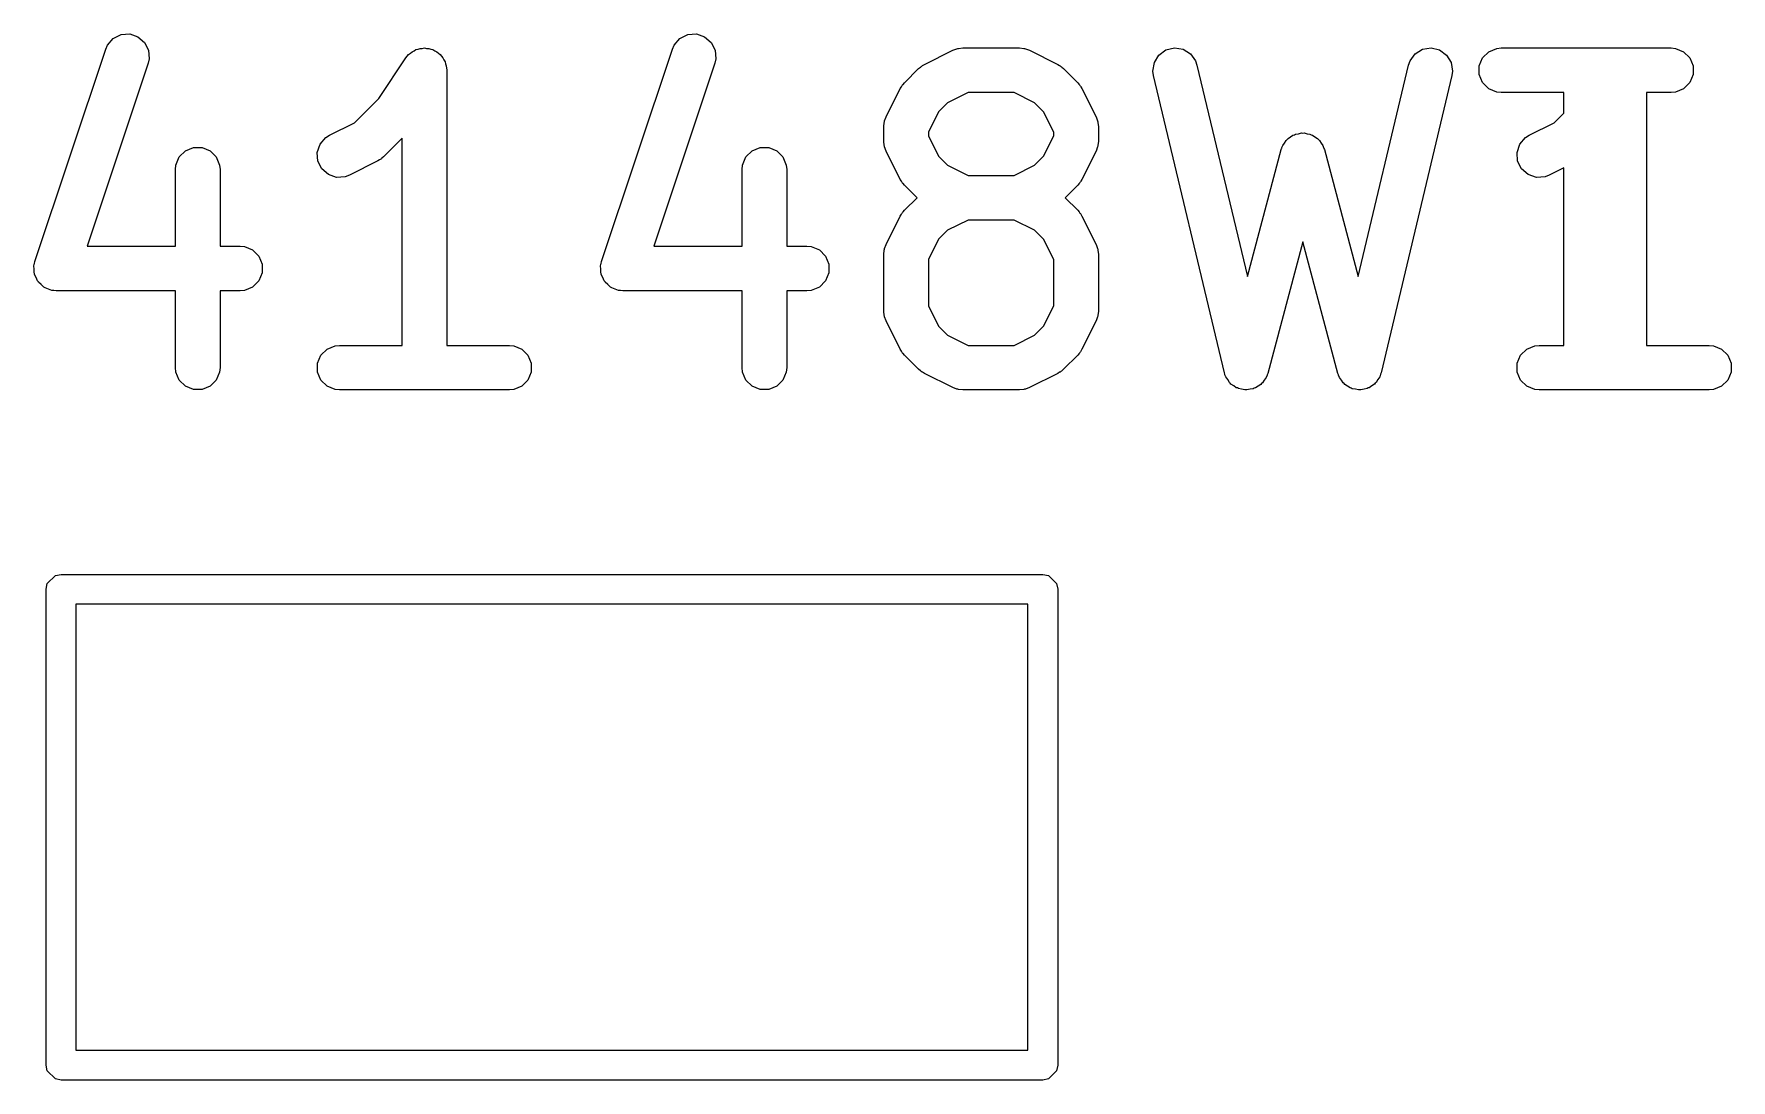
# Model space of a CAD drawing. Header units: millimetres. Extents: x 73 to 176, y -160 to -92.
# Drawn here: x 149.85 to 155.56, y -146.55 to -143.03 of the extents above; entities that cross this region are included whole.
import ezdxf

# ---------------------------------------------------------------- set-up
doc = ezdxf.new("R2010")
doc.units = ezdxf.units.MM
doc.layers.add('F.Fab', color=9, linetype='CONTINUOUS', true_color=0xafafaf)

msp = doc.modelspace()

# ---------------------------------------------------------------- linework, layer by layer
at = {"layer": 'F.Fab', "linetype": 'CONTINUOUS'}
for p, q in [((150.101271, -143.070058), (150.120445, -143.047951)), ((150.120445, -143.047951), (150.146618, -143.034864)), ((150.146618, -143.034864), (150.175808, -143.032789)), ((150.175808, -143.032789), (150.20357, -143.042043)), ((150.20357, -143.042043), (150.225678, -143.061217)), ((150.225678, -143.061217), (150.238764, -143.087391)), ((152.006033, -143.070058), (152.025207, -143.047951)), ((152.025207, -143.047951), (152.05138, -143.034864)), ((152.05138, -143.034864), (152.08057, -143.032789)), ((152.08057, -143.032789), (152.108332, -143.042043)), ((152.108332, -143.042043), (152.13044, -143.061217)), ((152.13044, -143.061217), (152.143526, -143.087391)), ((149.857182, -143.797768), (150.095277, -143.083483)), ((150.095277, -143.083483), (150.101271, -143.070058)), ((150.240839, -143.116581), (150.237579, -143.130918)), ((150.238764, -143.087391), (150.240839, -143.116581)), ((151.012904, -143.249896), (151.104024, -143.113216)), ((151.104024, -143.113216), (151.104058, -143.113173)), ((151.104058, -143.113173), (151.104068, -143.113151)), ((151.104068, -143.113151), (151.104119, -143.113099)), ((151.104119, -143.113099), (151.11334, -143.101841)), ((151.11334, -143.101841), (151.119509, -143.097709)), ((151.119509, -143.097709), (151.12476, -143.092459)), ((151.12476, -143.092459), (151.131549, -143.089646)), ((151.131549, -143.089646), (151.137655, -143.085558)), ((151.137655, -143.085558), (151.144935, -143.084101)), ((151.144935, -143.084101), (151.151796, -143.08126)), ((151.151796, -143.08126), (151.159144, -143.08126)), ((151.159144, -143.08126), (151.166349, -143.079819)), ((151.166349, -143.079819), (151.173633, -143.08126)), ((151.173633, -143.08126), (151.18106, -143.08126)), ((151.18106, -143.08126), (151.187848, -143.084072)), ((151.187848, -143.084072), (151.195057, -143.085498)), ((151.195057, -143.085498), (151.201236, -143.089617)), ((151.201236, -143.089617), (151.208096, -143.092459)), ((151.208096, -143.092459), (151.213289, -143.097652)), ((151.213289, -143.097652), (151.219406, -143.10173)), ((151.219406, -143.10173), (151.223539, -143.107902)), ((151.223539, -143.107902), (151.228788, -143.113151)), ((151.228788, -143.113151), (151.231599, -143.119938)), ((151.231599, -143.119938), (151.235689, -143.126045)), ((151.761944, -143.797768), (152.000039, -143.083483)), ((152.000039, -143.083483), (152.006033, -143.070058)), ((152.145601, -143.116581), (152.142341, -143.130918)), ((152.143526, -143.087391), (152.145601, -143.116581)), ((152.847173, -143.135356), (152.942411, -143.087737)), ((152.942411, -143.087737), (152.956142, -143.082482)), ((152.956142, -143.082482), (152.958831, -143.08229)), ((152.958831, -143.08229), (152.96132, -143.08126)), ((152.96132, -143.08126), (152.975952, -143.079819)), ((152.975952, -143.079819), (153.166428, -143.079819)), ((153.166428, -143.079819), (153.18106, -143.08126)), ((153.18106, -143.08126), (153.183549, -143.082291)), ((153.183549, -143.082291), (153.186237, -143.082482)), ((153.186237, -143.082482), (153.199969, -143.087737)), ((153.199969, -143.087737), (153.295207, -143.135356)), ((153.619923, -143.128728), (153.635259, -143.103806)), ((153.635259, -143.103806), (153.658966, -143.086649)), ((153.658966, -143.086649), (153.687434, -143.079871)), ((153.687434, -143.079871), (153.716329, -143.084504)), ((153.716329, -143.084504), (153.741251, -143.09984)), ((153.741251, -143.09984), (153.758408, -143.123547)), ((154.479211, -143.123547), (154.496368, -143.09984)), ((154.496368, -143.09984), (154.52129, -143.084504)), ((154.52129, -143.084504), (154.550185, -143.079871)), ((154.550185, -143.079871), (154.578653, -143.08665)), ((154.578653, -143.08665), (154.60236, -143.103806)), ((154.60236, -143.103806), (154.617696, -143.128728)), ((154.711917, -143.140187), (154.723116, -143.113151)), ((154.723116, -143.113151), (154.743808, -143.092459)), ((154.743808, -143.092459), (154.770844, -143.08126)), ((154.770844, -143.08126), (154.785476, -143.079819)), ((154.785476, -143.079819), (155.356904, -143.079819)), ((155.356904, -143.079819), (155.371536, -143.08126)), ((155.371536, -143.08126), (155.398572, -143.092459)), ((155.398572, -143.092459), (155.419264, -143.113151)), ((155.419264, -143.113151), (155.430463, -143.140187)), ((150.237579, -143.130918), (150.03239, -143.746485)), ((151.235689, -143.126045), (151.237145, -143.133326)), ((151.237145, -143.133326), (151.239987, -143.140187)), ((151.239987, -143.140187), (151.241412, -143.154663)), ((151.241412, -143.154663), (151.241428, -143.15474)), ((151.241428, -143.15474), (151.241422, -143.154766)), ((151.241422, -143.154766), (151.241428, -143.154819)), ((151.241428, -143.154819), (151.241428, -144.079819)), ((152.142341, -143.130918), (151.937152, -143.746485)), ((152.780062, -143.197024), (152.827681, -143.149405)), ((152.827681, -143.149405), (152.83343, -143.144686)), ((152.83343, -143.144686), (152.83473, -143.143188)), ((152.83473, -143.143188), (152.836989, -143.141766)), ((152.836989, -143.141766), (152.839046, -143.140078)), ((152.839046, -143.140078), (152.840873, -143.13932)), ((152.840873, -143.13932), (152.847173, -143.135356)), ((153.295207, -143.135356), (153.301506, -143.13932)), ((153.301506, -143.13932), (153.303334, -143.140078)), ((153.303334, -143.140078), (153.30539, -143.141766)), ((153.30539, -143.141766), (153.30765, -143.143188)), ((153.30765, -143.143188), (153.308949, -143.144686)), ((153.308949, -143.144686), (153.314699, -143.149405)), ((153.314699, -143.149405), (153.362318, -143.197024)), ((153.61529, -143.157623), (153.619923, -143.128728)), ((153.617278, -143.172191), (153.61529, -143.157623)), ((153.855373, -144.172191), (153.617278, -143.172191)), ((153.758408, -143.123547), (153.763198, -143.137447)), ((153.763198, -143.137447), (153.932449, -143.848303)), ((154.305168, -143.848303), (154.474421, -143.137448)), ((154.620341, -143.172191), (154.382245, -144.172191)), ((154.474421, -143.137448), (154.479211, -143.123547)), ((154.617696, -143.128728), (154.622329, -143.157623)), ((154.622329, -143.157623), (154.620341, -143.172191)), ((154.711917, -143.169451), (154.711917, -143.140187)), ((154.723116, -143.196487), (154.711917, -143.169451)), ((155.430463, -143.169451), (155.419264, -143.196487)), ((155.430463, -143.140187), (155.430463, -143.169451)), ((152.718394, -143.311754), (152.766013, -143.216516)), ((152.766013, -143.216516), (152.769977, -143.210216)), ((152.769977, -143.210216), (152.770735, -143.208389)), ((152.770735, -143.208389), (152.772423, -143.206332)), ((152.772423, -143.206332), (152.773845, -143.204073)), ((152.773845, -143.204073), (152.775343, -143.202773)), ((152.775343, -143.202773), (152.780062, -143.197024)), ((152.993657, -143.229819), (152.925141, -143.264077)), ((153.148723, -143.229819), (152.993657, -143.229819)), ((153.217239, -143.264077), (153.148723, -143.229819)), ((153.362318, -143.197024), (153.367036, -143.202773)), ((153.367036, -143.202773), (153.368535, -143.204073)), ((153.368535, -143.204073), (153.369956, -143.206332)), ((153.369956, -143.206332), (153.371645, -143.208389)), ((153.371645, -143.208389), (153.372402, -143.210216)), ((153.372402, -143.210216), (153.376367, -143.216516)), ((153.376367, -143.216516), (153.423986, -143.311754)), ((154.743808, -143.217179), (154.723116, -143.196487)), ((154.770844, -143.228378), (154.743808, -143.217179)), ((154.785476, -143.229819), (154.770844, -143.228378)), ((154.99619, -143.229819), (154.785476, -143.229819)), ((154.99619, -143.299229), (154.99619, -143.229819)), ((155.356904, -143.229819), (155.274047, -143.229819)), ((155.274047, -143.229819), (155.274047, -144.079819)), ((155.371536, -143.228378), (155.356904, -143.229819)), ((155.398572, -143.217179), (155.371536, -143.228378)), ((155.419264, -143.196487), (155.398572, -143.217179)), ((150.931525, -143.331275), (151.012904, -143.249896)), ((152.925141, -143.264077), (152.894734, -143.294484)), ((153.247646, -143.294484), (153.217239, -143.264077)), ((150.847173, -143.373451), (150.931525, -143.331275)), ((152.710476, -143.345295), (152.711917, -143.330663)), ((152.710476, -143.392914), (152.710476, -143.345295)), ((152.711917, -143.330663), (152.712948, -143.328173)), ((152.712948, -143.328173), (152.713139, -143.325486)), ((152.713139, -143.325486), (152.718394, -143.311754)), ((152.894734, -143.294484), (152.860476, -143.363)), ((153.281904, -143.363), (153.247646, -143.294484)), ((153.423986, -143.311754), (153.429241, -143.325485)), ((153.429241, -143.325485), (153.429432, -143.328174)), ((153.429432, -143.328174), (153.430463, -143.330663)), ((153.430463, -143.330663), (153.431904, -143.345295)), ((153.431904, -143.345295), (153.431904, -143.392914)), ((154.879792, -143.373451), (154.964144, -143.331275)), ((154.964144, -143.331275), (154.99619, -143.299229)), ((150.806303, -143.431152), (150.815557, -143.403391)), ((150.815557, -143.403391), (150.83473, -143.381283)), ((150.83473, -143.381283), (150.847173, -143.373451)), ((151.091428, -143.383504), (151.028985, -143.445947)), ((151.091428, -144.079819), (151.091428, -143.383504)), ((152.711917, -143.407546), (152.710476, -143.392914)), ((152.712948, -143.410035), (152.711917, -143.407546)), ((152.860476, -143.363), (152.860476, -143.375209)), ((152.860476, -143.375209), (152.894734, -143.443725)), ((153.247646, -143.443725), (153.281904, -143.375209)), ((153.281904, -143.375209), (153.281904, -143.363)), ((153.430463, -143.407546), (153.429432, -143.410034)), ((153.431904, -143.392914), (153.430463, -143.407546)), ((154.048807, -143.41463), (154.051504, -143.407441)), ((154.051504, -143.407441), (154.057521, -143.39958)), ((154.057521, -143.39958), (154.06248, -143.391015)), ((154.06248, -143.391015), (154.066337, -143.388062)), ((154.066337, -143.388062), (154.069291, -143.384204)), ((154.069291, -143.384204), (154.077858, -143.379243)), ((154.077858, -143.379243), (154.085718, -143.373228)), ((154.085718, -143.373228), (154.09041, -143.371976)), ((154.09041, -143.371976), (154.094616, -143.369542)), ((154.094616, -143.369542), (154.104433, -143.368237)), ((154.104433, -143.368237), (154.113994, -143.365688)), ((154.113994, -143.365688), (154.118806, -143.366327)), ((154.118806, -143.366327), (154.123625, -143.365687)), ((154.123625, -143.365687), (154.133195, -143.368239)), ((154.133195, -143.368239), (154.143002, -143.369542)), ((154.143002, -143.369542), (154.147203, -143.371974)), ((154.147203, -143.371974), (154.1519, -143.373227)), ((154.1519, -143.373227), (154.159762, -143.379245)), ((154.159762, -143.379245), (154.168327, -143.384204)), ((154.168327, -143.384204), (154.171279, -143.388061)), ((154.171279, -143.388061), (154.175138, -143.391015)), ((154.175138, -143.391015), (154.180099, -143.399583)), ((154.180099, -143.399583), (154.186114, -143.407442)), ((154.186114, -143.407442), (154.188808, -143.414626)), ((154.838922, -143.431152), (154.848176, -143.403391)), ((154.848176, -143.403391), (154.867349, -143.381283)), ((154.867349, -143.381283), (154.879792, -143.373451)), ((150.330964, -143.47352), (150.342163, -143.446484)), ((150.342163, -143.446484), (150.362855, -143.425792)), ((150.362855, -143.425792), (150.389891, -143.414593)), ((150.389891, -143.414593), (150.419155, -143.414593)), ((150.419155, -143.414593), (150.446191, -143.425792)), ((150.446191, -143.425792), (150.466883, -143.446484)), ((150.466883, -143.446484), (150.478082, -143.47352)), ((150.808377, -143.460342), (150.806303, -143.431152)), ((150.821464, -143.486517), (150.808377, -143.460342)), ((151.009493, -143.459996), (150.914255, -143.507615)), ((151.015792, -143.456031), (151.009493, -143.459996)), ((151.01762, -143.455274), (151.015792, -143.456031)), ((151.019676, -143.453585), (151.01762, -143.455274)), ((151.021936, -143.452164), (151.019676, -143.453585)), ((151.023235, -143.450665), (151.021936, -143.452164)), ((151.028985, -143.445947), (151.023235, -143.450665)), ((152.235726, -143.47352), (152.246925, -143.446484)), ((152.246925, -143.446484), (152.267617, -143.425792)), ((152.267617, -143.425792), (152.294653, -143.414593)), ((152.294653, -143.414593), (152.323917, -143.414593)), ((152.323917, -143.414593), (152.350953, -143.425792)), ((152.350953, -143.425792), (152.371645, -143.446484)), ((152.371645, -143.446484), (152.382844, -143.47352)), ((152.713139, -143.412723), (152.712948, -143.410035)), ((152.718394, -143.426455), (152.713139, -143.412723)), ((152.766013, -143.521693), (152.718394, -143.426455)), ((152.894734, -143.443725), (152.925141, -143.474132)), ((153.217239, -143.474132), (153.247646, -143.443725)), ((153.423986, -143.426455), (153.376367, -143.521693)), ((153.429241, -143.412724), (153.423986, -143.426455)), ((153.429432, -143.410034), (153.429241, -143.412724)), ((153.932449, -143.848303), (154.046341, -143.421208)), ((154.046341, -143.421208), (154.047626, -143.417779)), ((154.047626, -143.417779), (154.047818, -143.41634)), ((154.047818, -143.41634), (154.048807, -143.41463)), ((154.188808, -143.414626), (154.1898, -143.416339)), ((154.1898, -143.416339), (154.189991, -143.41778)), ((154.189991, -143.41778), (154.191277, -143.421208)), ((154.191277, -143.421208), (154.305168, -143.848303)), ((154.840996, -143.460342), (154.838922, -143.431152)), ((154.854083, -143.486517), (154.840996, -143.460342)), ((150.329523, -143.488152), (150.330964, -143.47352)), ((150.329523, -143.746485), (150.329523, -143.488152)), ((150.478082, -143.47352), (150.479523, -143.488152)), ((150.479523, -143.488152), (150.479523, -143.746485)), ((150.843572, -143.50569), (150.821464, -143.486517)), ((150.871333, -143.514944), (150.843572, -143.50569)), ((150.900523, -143.51287), (150.871333, -143.514944)), ((150.914255, -143.507615), (150.900523, -143.51287)), ((152.234285, -143.488152), (152.235726, -143.47352)), ((152.234285, -143.746485), (152.234285, -143.488152)), ((152.382844, -143.47352), (152.384285, -143.488152)), ((152.384285, -143.488152), (152.384285, -143.746485)), ((152.769977, -143.527992), (152.766013, -143.521693)), ((152.925141, -143.474132), (152.993657, -143.50839)), ((152.993657, -143.50839), (153.148723, -143.50839)), ((153.148723, -143.50839), (153.217239, -143.474132)), ((153.376367, -143.521693), (153.372402, -143.527992)), ((154.876191, -143.50569), (154.854083, -143.486517)), ((154.903952, -143.514944), (154.876191, -143.50569)), ((154.933142, -143.51287), (154.903952, -143.514944)), ((154.946874, -143.507615), (154.933142, -143.51287)), ((154.99619, -143.482957), (154.946874, -143.507615)), ((154.99619, -144.079819), (154.99619, -143.482957)), ((152.770735, -143.52982), (152.769977, -143.527992)), ((152.772423, -143.531876), (152.770735, -143.52982)), ((152.773845, -143.534136), (152.772423, -143.531876)), ((152.775343, -143.535435), (152.773845, -143.534136)), ((152.780062, -143.541185), (152.775343, -143.535435)), ((152.822267, -143.58339), (152.780062, -143.541185)), ((153.362318, -143.541185), (153.320113, -143.58339)), ((153.367036, -143.535435), (153.362318, -143.541185)), ((153.368535, -143.534136), (153.367036, -143.535435)), ((153.369956, -143.531876), (153.368535, -143.534136)), ((153.371645, -143.52982), (153.369956, -143.531876)), ((153.372402, -143.527992), (153.371645, -143.52982)), ((152.770735, -143.63696), (152.772423, -143.634903)), ((152.772423, -143.634903), (152.773845, -143.632644)), ((152.773845, -143.632644), (152.775343, -143.631344)), ((152.775343, -143.631344), (152.780062, -143.625595)), ((152.780062, -143.625595), (152.822267, -143.58339)), ((153.320113, -143.58339), (153.362318, -143.625595)), ((153.362318, -143.625595), (153.367036, -143.631344)), ((153.367036, -143.631344), (153.368535, -143.632644)), ((153.368535, -143.632644), (153.369956, -143.634903)), ((153.369956, -143.634903), (153.371645, -143.63696)), ((152.718394, -143.740325), (152.766013, -143.645087)), ((152.766013, -143.645087), (152.769977, -143.638787)), ((152.769977, -143.638787), (152.770735, -143.63696)), ((152.925141, -143.692648), (152.894734, -143.723055)), ((152.993657, -143.65839), (152.925141, -143.692648)), ((153.148723, -143.65839), (152.993657, -143.65839)), ((153.217239, -143.692648), (153.148723, -143.65839)), ((153.247646, -143.723055), (153.217239, -143.692648)), ((153.371645, -143.63696), (153.372402, -143.638787)), ((153.372402, -143.638787), (153.376367, -143.645087)), ((153.376367, -143.645087), (153.423986, -143.740325)), ((150.03239, -143.746485), (150.329523, -143.746485)), ((150.479523, -143.746485), (150.54738, -143.746485)), ((150.54738, -143.746485), (150.562012, -143.747926)), ((150.562012, -143.747926), (150.589048, -143.759125)), ((151.937152, -143.746485), (152.234285, -143.746485)), ((152.384285, -143.746485), (152.452142, -143.746485)), ((152.452142, -143.746485), (152.466774, -143.747926)), ((152.466774, -143.747926), (152.49381, -143.759125)), ((152.713139, -143.754057), (152.718394, -143.740325)), ((152.894734, -143.723055), (152.860476, -143.791571)), ((153.281904, -143.791571), (153.247646, -143.723055)), ((153.423986, -143.740325), (153.429241, -143.754056)), ((154.118808, -143.731613), (154.000801, -144.174144)), ((154.236817, -144.174144), (154.118808, -143.731613)), ((149.854774, -143.806853), (149.855532, -143.805021)), ((149.854774, -143.808358), (149.854774, -143.806853)), ((149.855532, -143.805021), (149.857182, -143.797768)), ((150.589048, -143.759125), (150.60974, -143.779817)), ((150.60974, -143.779817), (150.620939, -143.806853)), ((150.620939, -143.806853), (150.620939, -143.836117)), ((151.759536, -143.806853), (151.760294, -143.805021)), ((151.759536, -143.808358), (151.759536, -143.806853)), ((151.760294, -143.805021), (151.761944, -143.797768)), ((152.49381, -143.759125), (152.514502, -143.779817)), ((152.514502, -143.779817), (152.525701, -143.806853)), ((152.525701, -143.806853), (152.525701, -143.836117)), ((152.710476, -143.773866), (152.711917, -143.759234)), ((152.710476, -143.964342), (152.710476, -143.773866)), ((152.711917, -143.759234), (152.712948, -143.756744)), ((152.712948, -143.756744), (152.713139, -143.754057)), ((152.860476, -143.791571), (152.860476, -143.946637)), ((153.281904, -143.946637), (153.281904, -143.791571)), ((153.429241, -143.754056), (153.429432, -143.756745)), ((153.429432, -143.756745), (153.430463, -143.759234)), ((153.430463, -143.759234), (153.431904, -143.773866)), ((153.431904, -143.773866), (153.431904, -143.964342)), ((149.853922, -143.812105), (149.854774, -143.808358)), ((149.854774, -143.82409), (149.853922, -143.812105)), ((149.854774, -143.836117), (149.854774, -143.82409)), ((149.855806, -143.838608), (149.854774, -143.836117)), ((149.855997, -143.841295), (149.855806, -143.838608)), ((149.861371, -143.852044), (149.855997, -143.841295)), ((149.865973, -143.863153), (149.861371, -143.852044)), ((149.867878, -143.865058), (149.865973, -143.863153)), ((150.60974, -143.863153), (150.589048, -143.883845)), ((150.620939, -143.836117), (150.60974, -143.863153)), ((151.758684, -143.812105), (151.759536, -143.808358)), ((151.759536, -143.82409), (151.758684, -143.812105)), ((151.759536, -143.836117), (151.759536, -143.82409)), ((151.760568, -143.838608), (151.759536, -143.836117)), ((151.760759, -143.841295), (151.760568, -143.838608)), ((151.766133, -143.852044), (151.760759, -143.841295)), ((151.770735, -143.863153), (151.766133, -143.852044)), ((151.77264, -143.865058), (151.770735, -143.863153)), ((152.514502, -143.863153), (152.49381, -143.883845)), ((152.525701, -143.836117), (152.514502, -143.863153)), ((149.869083, -143.867468), (149.867878, -143.865058)), ((149.878165, -143.875345), (149.869083, -143.867468)), ((149.886665, -143.883845), (149.878165, -143.875345)), ((149.889153, -143.884875), (149.886665, -143.883845)), ((149.89119, -143.886642), (149.889153, -143.884875)), ((149.902593, -143.890443), (149.89119, -143.886642)), ((149.913701, -143.895044), (149.902593, -143.890443)), ((149.917527, -143.89542), (149.913701, -143.895044)), ((149.918953, -143.895896), (149.917527, -143.89542)), ((149.920927, -143.895755), (149.918953, -143.895896)), ((149.928333, -143.896485), (149.920927, -143.895755)), ((150.329523, -143.896485), (149.928333, -143.896485)), ((150.329523, -144.154819), (150.329523, -143.896485)), ((150.54738, -143.896485), (150.479523, -143.896485)), ((150.479523, -143.896485), (150.479523, -144.154819)), ((150.562012, -143.895044), (150.54738, -143.896485)), ((150.589048, -143.883845), (150.562012, -143.895044)), ((151.773845, -143.867468), (151.77264, -143.865058)), ((151.782927, -143.875345), (151.773845, -143.867468)), ((151.791427, -143.883845), (151.782927, -143.875345)), ((151.793915, -143.884875), (151.791427, -143.883845)), ((151.795952, -143.886642), (151.793915, -143.884875)), ((151.807355, -143.890443), (151.795952, -143.886642)), ((151.818463, -143.895044), (151.807355, -143.890443)), ((151.822289, -143.89542), (151.818463, -143.895044)), ((151.823715, -143.895896), (151.822289, -143.89542)), ((151.825689, -143.895755), (151.823715, -143.895896)), ((151.833095, -143.896485), (151.825689, -143.895755)), ((152.234285, -143.896485), (151.833095, -143.896485)), ((152.234285, -144.154819), (152.234285, -143.896485)), ((152.452142, -143.896485), (152.384285, -143.896485)), ((152.384285, -143.896485), (152.384285, -144.154819)), ((152.466774, -143.895044), (152.452142, -143.896485)), ((152.49381, -143.883845), (152.466774, -143.895044)), ((152.711917, -143.978974), (152.710476, -143.964342)), ((152.712948, -143.981463), (152.711917, -143.978974)), ((152.860476, -143.946637), (152.894734, -144.015153)), ((153.247645, -144.015153), (153.281904, -143.946637)), ((153.430463, -143.978974), (153.429432, -143.981462)), ((153.431904, -143.964342), (153.430463, -143.978974)), ((152.713139, -143.984151), (152.712948, -143.981463)), ((152.718394, -143.997883), (152.713139, -143.984151)), ((152.766013, -144.093121), (152.718394, -143.997883)), ((152.894734, -144.015153), (152.925141, -144.045561)), ((153.217238, -144.045561), (153.247645, -144.015153)), ((153.423986, -143.997883), (153.376367, -144.093121)), ((153.429241, -143.984152), (153.423986, -143.997883)), ((153.429432, -143.981462), (153.429241, -143.984152)), ((150.818354, -144.113151), (150.839046, -144.092459)), ((150.839046, -144.092459), (150.866082, -144.08126)), ((150.866082, -144.08126), (150.880714, -144.079819)), ((150.880714, -144.079819), (151.091428, -144.079819)), ((151.241428, -144.079819), (151.452142, -144.079819)), ((151.452142, -144.079819), (151.466774, -144.08126)), ((151.466774, -144.08126), (151.49381, -144.092459)), ((151.49381, -144.092459), (151.514502, -144.113151)), ((152.925141, -144.045561), (152.993657, -144.079819)), ((152.993657, -144.079819), (153.148723, -144.079819)), ((153.148723, -144.079819), (153.217238, -144.045561)), ((154.850973, -144.113151), (154.871665, -144.092459)), ((154.871665, -144.092459), (154.898701, -144.08126)), ((154.898701, -144.08126), (154.913333, -144.079819)), ((154.913333, -144.079819), (154.99619, -144.079819)), ((155.274047, -144.079819), (155.484761, -144.079819)), ((155.484761, -144.079819), (155.499393, -144.08126)), ((155.499393, -144.08126), (155.526429, -144.092459)), ((155.526429, -144.092459), (155.547121, -144.113151)), ((150.807155, -144.140187), (150.818354, -144.113151)), ((150.807155, -144.169451), (150.807155, -144.140187)), ((151.514502, -144.113151), (151.525701, -144.140187)), ((151.525701, -144.140187), (151.525701, -144.169451)), ((152.769976, -144.099417), (152.766013, -144.093121)), ((152.770734, -144.101247), (152.769976, -144.099417)), ((152.772423, -144.103305), (152.770734, -144.101247)), ((152.773845, -144.105564), (152.772423, -144.103305)), ((152.775343, -144.106863), (152.773845, -144.105564)), ((152.780061, -144.112612), (152.775343, -144.106863)), ((152.82768, -144.160232), (152.780061, -144.112612)), ((153.362318, -144.112613), (153.3147, -144.160232)), ((153.367036, -144.106863), (153.362318, -144.112613)), ((153.368535, -144.105564), (153.367036, -144.106863)), ((153.369956, -144.103305), (153.368535, -144.105564)), ((153.371646, -144.101247), (153.369956, -144.103305)), ((153.372403, -144.099417), (153.371646, -144.101247)), ((153.376367, -144.093121), (153.372403, -144.099417)), ((154.839774, -144.140187), (154.850973, -144.113151)), ((154.839774, -144.169451), (154.839774, -144.140187)), ((155.547121, -144.113151), (155.55832, -144.140187)), ((155.55832, -144.140187), (155.55832, -144.169451)), ((150.330964, -144.169451), (150.329523, -144.154819)), ((150.342163, -144.196487), (150.330964, -144.169451)), ((150.362855, -144.217179), (150.342163, -144.196487)), ((150.466883, -144.196487), (150.446191, -144.217179)), ((150.478082, -144.169451), (150.466883, -144.196487)), ((150.479523, -144.154819), (150.478082, -144.169451)), ((150.818354, -144.196487), (150.807155, -144.169451)), ((150.839046, -144.217179), (150.818354, -144.196487)), ((151.514502, -144.196487), (151.49381, -144.217179)), ((151.525701, -144.169451), (151.514502, -144.196487)), ((152.235726, -144.169451), (152.234285, -144.154819)), ((152.246925, -144.196487), (152.235726, -144.169451)), ((152.267617, -144.217179), (152.246925, -144.196487)), ((152.371645, -144.196487), (152.350953, -144.217179)), ((152.382844, -144.169451), (152.371645, -144.196487)), ((152.384285, -144.154819), (152.382844, -144.169451)), ((152.833429, -144.16495), (152.82768, -144.160232)), ((152.83473, -144.16645), (152.833429, -144.16495)), ((152.836989, -144.167872), (152.83473, -144.16645)), ((152.839046, -144.16956), (152.836989, -144.167872)), ((152.840873, -144.170317), (152.839046, -144.16956)), ((152.847173, -144.174282), (152.840873, -144.170317)), ((152.942411, -144.221901), (152.847173, -144.174282)), ((153.295207, -144.174282), (153.199969, -144.221901)), ((153.301506, -144.170317), (153.295207, -144.174282)), ((153.303334, -144.16956), (153.301506, -144.170317)), ((153.30539, -144.167872), (153.303334, -144.16956)), ((153.30765, -144.16645), (153.30539, -144.167872)), ((153.30895, -144.16495), (153.30765, -144.16645)), ((153.3147, -144.160232), (153.30895, -144.16495)), ((153.857102, -144.17721), (153.855373, -144.172191)), ((153.857342, -144.179012), (153.857102, -144.17721)), ((153.858284, -144.18064), (153.857342, -144.179012)), ((153.860163, -144.186091), (153.858284, -144.18064)), ((153.866549, -144.194915), (153.860163, -144.186091)), ((153.872004, -144.204337), (153.866549, -144.194915)), ((153.875061, -144.206677), (153.872004, -144.204337)), ((153.87732, -144.209798), (153.875061, -144.206677)), ((153.983312, -144.205832), (153.980191, -144.20809)), ((153.989019, -144.196556), (153.983312, -144.205832)), ((153.995638, -144.18791), (153.989019, -144.196556)), ((153.997663, -144.18251), (153.995638, -144.18791)), ((153.998648, -144.18091), (153.997663, -144.18251)), ((153.998935, -144.179118), (153.998648, -144.18091)), ((154.000801, -144.174144), (153.998935, -144.179118)), ((154.238682, -144.179119), (154.236817, -144.174144)), ((154.23897, -144.18091), (154.238682, -144.179119)), ((154.239954, -144.182509), (154.23897, -144.18091)), ((154.24198, -144.187911), (154.239954, -144.182509)), ((154.2486, -144.196559), (154.24198, -144.187911)), ((154.254306, -144.205832), (154.2486, -144.196559)), ((154.257426, -144.20809), (154.254306, -144.205832)), ((154.362556, -144.206677), (154.360298, -144.209798)), ((154.365614, -144.204337), (154.362556, -144.206677)), ((154.371069, -144.194914), (154.365614, -144.204337)), ((154.377455, -144.186091), (154.371069, -144.194914)), ((154.379332, -144.180642), (154.377455, -144.186091)), ((154.380276, -144.179013), (154.379332, -144.180642)), ((154.380515, -144.177209), (154.380276, -144.179013)), ((154.382245, -144.172191), (154.380515, -144.177209)), ((154.850973, -144.196487), (154.839774, -144.169451)), ((154.871665, -144.217179), (154.850973, -144.196487)), ((155.547121, -144.196487), (155.526429, -144.217179)), ((155.55832, -144.169451), (155.547121, -144.196487)), ((150.389891, -144.228378), (150.362855, -144.217179)), ((150.419155, -144.228378), (150.389891, -144.228378)), ((150.446191, -144.217179), (150.419155, -144.228378)), ((150.866082, -144.228378), (150.839046, -144.217179)), ((150.880714, -144.229819), (150.866082, -144.228378)), ((151.452142, -144.229819), (150.880714, -144.229819)), ((151.466774, -144.228378), (151.452142, -144.229819)), ((151.49381, -144.217179), (151.466774, -144.228378)), ((152.294653, -144.228378), (152.267617, -144.217179)), ((152.323917, -144.228378), (152.294653, -144.228378)), ((152.350953, -144.217179), (152.323917, -144.228378)), ((152.956142, -144.227156), (152.942411, -144.221901)), ((152.958831, -144.227347), (152.956142, -144.227156)), ((152.96132, -144.228378), (152.958831, -144.227347)), ((152.975952, -144.229819), (152.96132, -144.228378)), ((153.166428, -144.229819), (152.975952, -144.229819)), ((153.18106, -144.228378), (153.166428, -144.229819)), ((153.183549, -144.227346), (153.18106, -144.228378)), ((153.186237, -144.227156), (153.183549, -144.227346)), ((153.199969, -144.221901), (153.186237, -144.227156)), ((153.886595, -144.215505), (153.87732, -144.209798)), ((153.895242, -144.222124), (153.886595, -144.215505)), ((153.898962, -144.223116), (153.895242, -144.222124)), ((153.902242, -144.225134), (153.898962, -144.223116)), ((153.912996, -144.226858), (153.902242, -144.225134)), ((153.923518, -144.229664), (153.912996, -144.226858)), ((153.927333, -144.229157), (153.923518, -144.229664)), ((153.931137, -144.229767), (153.927333, -144.229157)), ((153.941735, -144.227243), (153.931137, -144.229767)), ((153.952526, -144.22581), (153.941735, -144.227243)), ((153.955857, -144.223881), (153.952526, -144.22581)), ((153.959605, -144.222989), (153.955857, -144.223881)), ((153.968429, -144.216602), (153.959605, -144.222989)), ((153.977851, -144.211148), (153.968429, -144.216602)), ((153.980191, -144.20809), (153.977851, -144.211148)), ((154.259767, -144.211148), (154.257426, -144.20809)), ((154.269188, -144.216602), (154.259767, -144.211148)), ((154.278013, -144.222989), (154.269188, -144.216602)), ((154.28176, -144.223881), (154.278013, -144.222989)), ((154.285092, -144.22581), (154.28176, -144.223881)), ((154.295885, -144.227244), (154.285092, -144.22581)), ((154.306481, -144.229767), (154.295885, -144.227244)), ((154.310282, -144.229157), (154.306481, -144.229767)), ((154.314101, -144.229665), (154.310282, -144.229157)), ((154.324632, -144.226856), (154.314101, -144.229665)), ((154.335376, -144.225134), (154.324632, -144.226856)), ((154.338652, -144.223118), (154.335376, -144.225134)), ((154.342376, -144.222125), (154.338652, -144.223118)), ((154.351026, -144.215503), (154.342376, -144.222125)), ((154.360298, -144.209798), (154.351026, -144.215503)), ((154.898701, -144.228378), (154.871665, -144.217179)), ((154.913333, -144.229819), (154.898701, -144.228378)), ((155.484761, -144.229819), (154.913333, -144.229819)), ((155.499393, -144.228378), (155.484761, -144.229819)), ((155.526429, -144.217179), (155.499393, -144.228378)), ((149.895, -144.9), (149.898806, -144.880866)), ((149.898806, -144.880866), (149.925866, -144.853806)), ((149.925866, -144.853806), (149.945, -144.85)), ((149.945, -144.85), (153.245, -144.85)), ((153.245, -144.85), (153.264134, -144.853806)), ((153.264134, -144.853806), (153.291194, -144.880866)), ((153.291194, -144.880866), (153.295, -144.9)), ((149.895, -146.5), (149.895, -144.9)), ((153.295, -144.9), (153.295, -146.5)), ((149.995, -144.95), (149.995, -146.45)), ((153.195, -144.95), (149.995, -144.95)), ((153.195, -146.45), (153.195, -144.95)), ((149.995, -146.45), (153.195, -146.45)), ((149.898806, -146.519134), (149.895, -146.5)), ((149.925866, -146.546194), (149.898806, -146.519134)), ((153.291194, -146.519134), (153.264134, -146.546194)), ((153.295, -146.5), (153.291194, -146.519134)), ((149.945, -146.55), (149.925866, -146.546194)), ((153.245, -146.55), (149.945, -146.55)), ((153.264134, -146.546194), (153.245, -146.55))]:
    msp.add_line(p, q, dxfattribs=at)

doc.saveas('drawing.dxf')
